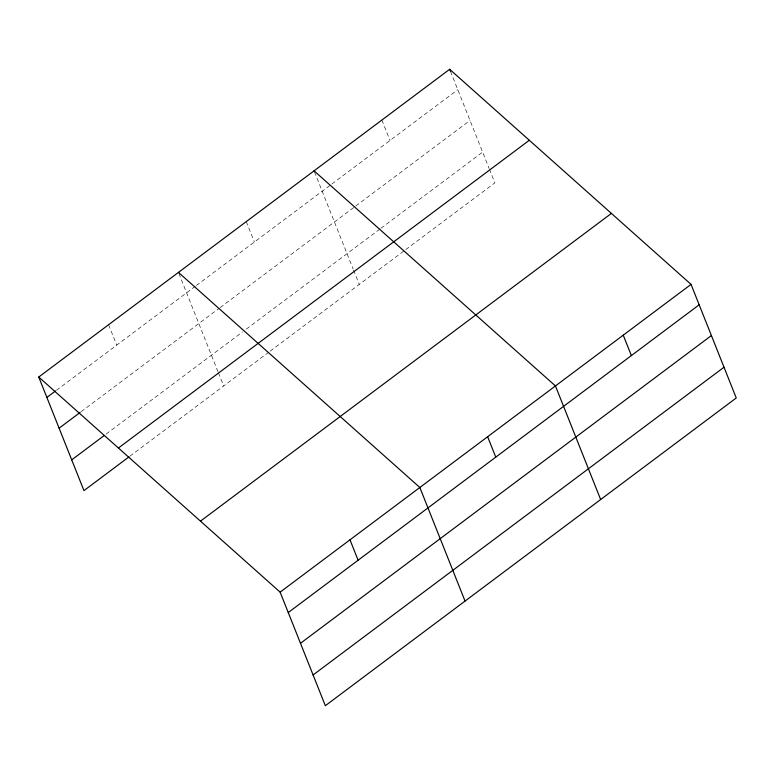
<?xml version="1.0" encoding="UTF-8"?>
<svg xmlns="http://www.w3.org/2000/svg" width="775" height="775" viewBox="0 0 775 775"><rect width="100%" height="100%" fill="white"/><g stroke="black" fill="none" stroke-linecap="round" stroke-linejoin="round"><path stroke-width="0.58" stroke-dasharray="3.88 2.91" d="M56.439 390.271L195.3 286.275M196.269 285.549L330.906 184.721M331.874 183.995L457.783 89.687M81.113 411.699L219.16 308.314M220.129 307.588L354.756 206.76M355.725 206.034L470.028 120.435M106.165 434.058L242.42 332.02M246.295 329.113L379.963 229.003M380.932 228.286L482.631 152.113M129.88 456.213L269.187 351.879M270.155 351.153L404.782 250.325M405.751 249.598L494.867 182.861L489.626 169.686M450.517 71.426L489.18 168.582M381.862 120.057L389.99 140.469M314.495 171.914L353.148 269.041M353.584 270.146L359.261 284.415M246.266 221.621L254.384 242.023M178.889 273.468L217.978 371.7M218.414 372.794L223.665 385.979M108.607 324.715L116.725 345.117"/><path stroke-width="1.16" d="M38.75 377.028L449.665 69.285L691.048 284.386L736.25 397.972L325.335 705.715L280.133 592.139L38.75 377.028L83.952 490.614L128.921 456.93M46.868 397.439L55.48 390.988M59.103 428.188L80.154 412.416M71.717 459.866L104.247 435.492M118.41 448.018L529.325 140.265M200.473 521.149L611.398 213.406M280.133 592.139L691.048 284.386M288.252 612.55L699.176 304.798M300.487 643.289L711.411 335.546M313.1 674.967L724.015 367.224M314.069 170.839L555.452 385.95L600.644 499.526M178.463 272.393L419.847 487.504L465.048 601.08M623.245 335.168L631.373 355.58M449.665 69.285L450.517 71.426M487.649 436.722L495.767 457.134M349.99 539.826L358.108 560.228"/></g></svg>
